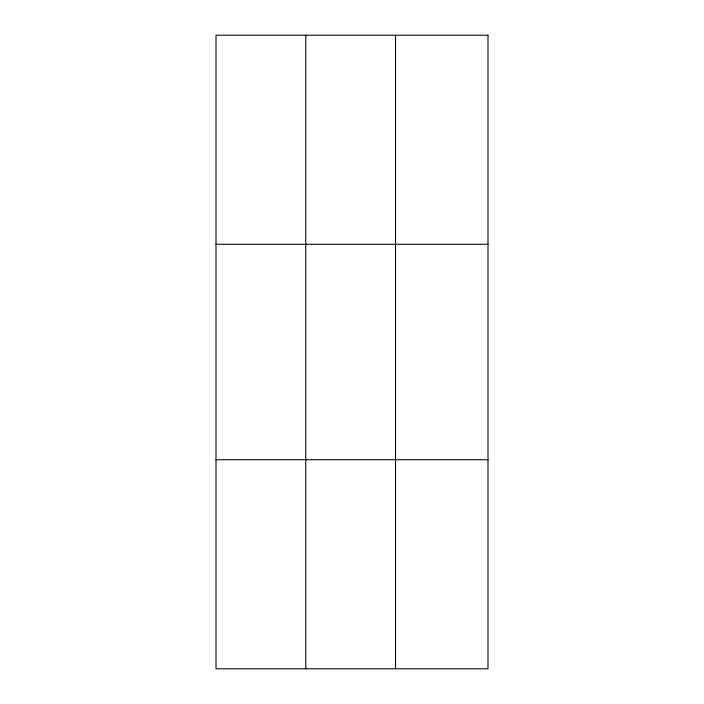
<?xml version="1.0" encoding="UTF-8"?>
<svg xmlns="http://www.w3.org/2000/svg" width="704" height="704" viewBox="0 0 704 704"><rect width="100%" height="100%" fill="white"/><g stroke="black" fill="none" stroke-linecap="round" stroke-linejoin="round"><path stroke-width="1.06" d="M305.765 668.8L305.765 35.2M395.516 668.8L395.516 35.2M216.005 244.288L487.995 244.288M216.005 459.712L487.995 459.712M487.995 35.2L487.995 668.8L216.005 668.8L216.005 35.2L487.995 35.2"/></g></svg>
